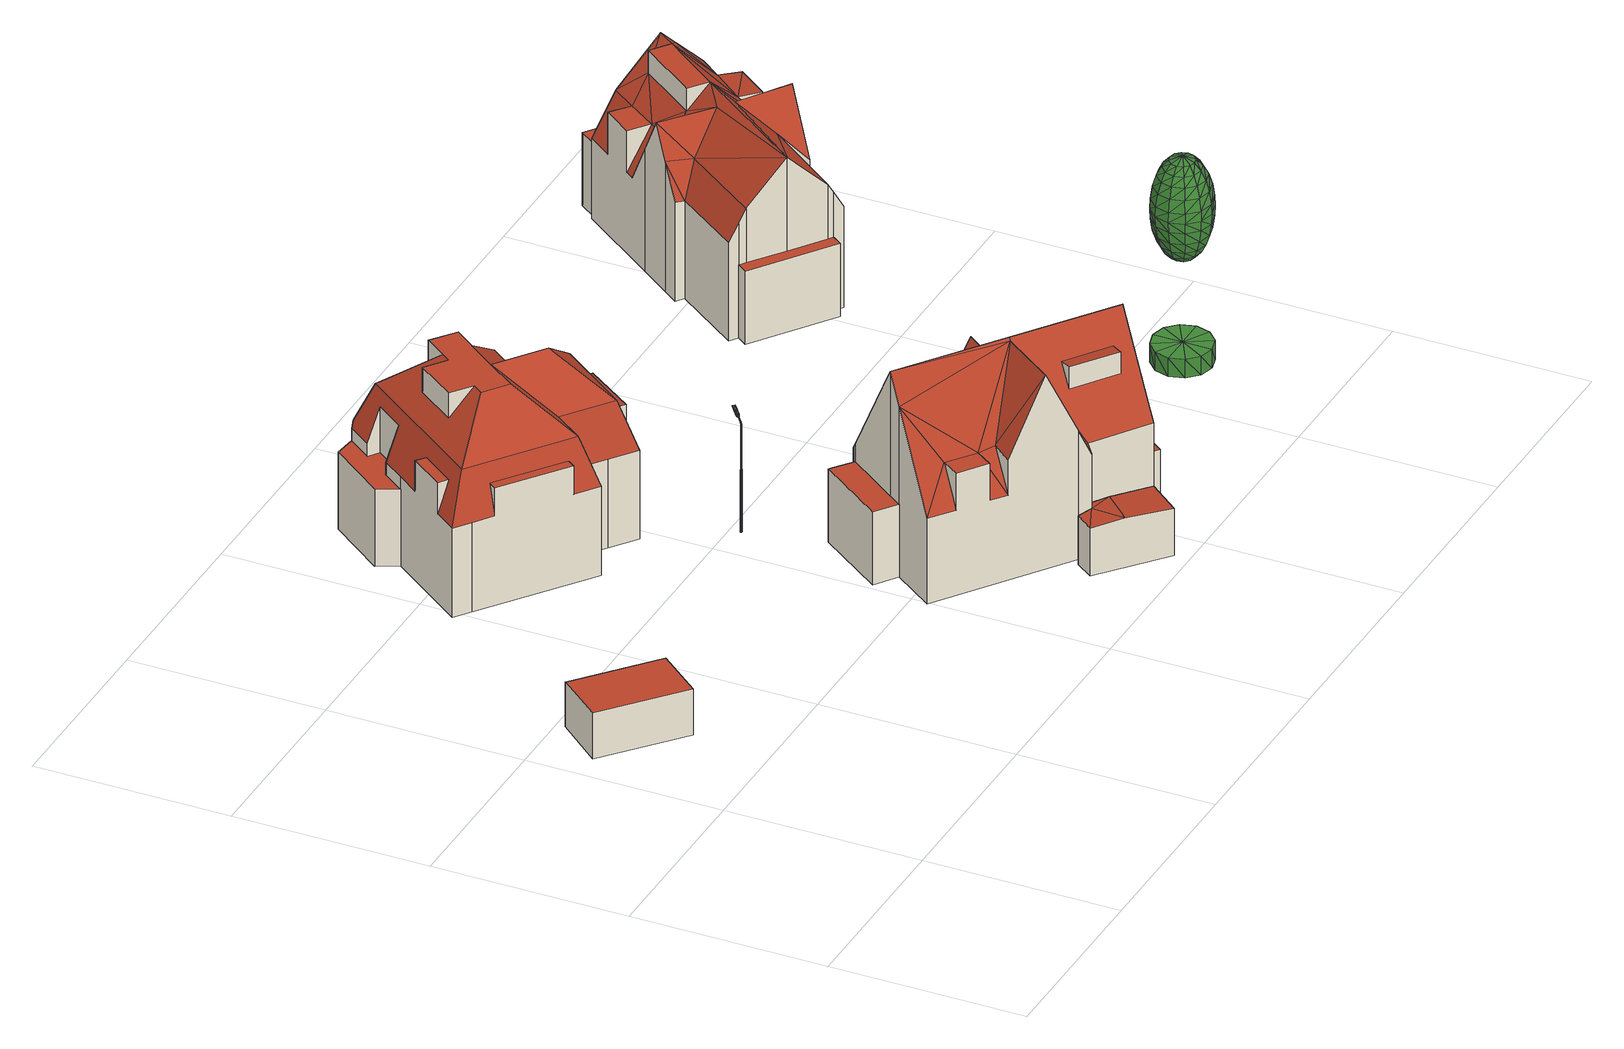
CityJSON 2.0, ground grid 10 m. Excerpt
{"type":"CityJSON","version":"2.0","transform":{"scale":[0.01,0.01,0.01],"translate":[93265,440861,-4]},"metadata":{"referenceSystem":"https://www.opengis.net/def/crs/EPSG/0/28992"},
"CityObjects":{
"building1":{"type":"Building","attributes":{"yearOfConstruction":1918,"statusOmschr":"Pand in gebruik","aantalBouwlagen":1},"address":[{"CountryName":"Nederland","LocalityName":"Rotterdam"}],"geometry":[{"type":"Solid","lod":"2","boundaries":[[[[0,1,2,3]],[[1,4,5,2]],[[6,5,4,7]],[[3,6,7,0]],[[3,2,5,6]],[[7,4,1,0]]]],"semantics":{"surfaces":[{"type":"WallSurface"},{"type":"RoofSurface"},{"type":"GroundSurface"}],"values":[[0,0,0,0,1,2]]}}]},
"building2":{"type":"Building","attributes":{"yearOfConstruction":1922,"statusOmschr":"Pand in gebruik","hoogste_bouwlaag":2,"aantalBouwlagen":3,"laagste_bouwlaag":0,"typeOmschr":"vrijstaand"},"address":[{"CountryName":"Nederland","LocalityName":"Rotterdam","ThoroughfareNumber":"3","ThoroughfareName":"Plaszicht","PostalCode":"3054AV"}],"geometry":[{"type":"Solid","lod":"2","boundaries":[[[[8,9,10]],[[11,12,13]],[[14,15,16]],[[17,18,19]],[[20,21,22]],[[23,24,25]],[[26,27,28]],[[29,30,31]],[[32,33,34]],[[35,36,37]],[[38,39,40]],[[41,42,43]],[[44,45,46,47,48,49]],[[46,50,51,47]],[[52,51,50,53]],[[54,55,56,57]],[[33,37,36,54,57,58,59,34]],[[60,59,58,61]],[[62,60,61,63]],[[64,62,63,65]],[[40,42,41,64,65,66,67,38]],[[66,68,69,67]],[[70,69,68,71]],[[19,70,71,45,44,15,14,17]],[[72,73,74,75]],[[73,76,77,74]],[[12,78,52,53,56,55,10,9,13]],[[76,52,78,77]],[[48,79,80,49]],[[75,80,79,72]],[[25,21,20,23]],[[27,31,30,28]],[[67,69,81]],[[81,69,82]],[[83,84,25]],[[83,25,24]],[[25,84,21]],[[21,84,22]],[[18,16,15,44,84,83,70,19]],[[34,59,85,86,55,54,36,35,32]],[[38,67,81,87,64,41,43,39]],[[74,77,78,12,11,8,10,55,86,84,44,49,80,75]],[[64,87,88,60,62]],[[79,48,47,51,52,76,73,72]],[[83,82,69,70]],[[13,9,8,11]],[[88,85,59,60]],[[17,14,16,18]],[[26,22,84,86,89,29,31,27]],[[82,90,91,81]],[[23,20,22,26,28,30,29,89,92,90,24]],[[83,24,90,82]],[[92,89,86,85]],[[90,92,85,88]],[[91,90,88,87]],[[32,35,37,33]],[[81,91,87]],[[39,43,42,40]],[[68,66,65,63,61,58,57,56,53,50,46,45,71]]]],"semantics":{"surfaces":[{"type":"WallSurface"},{"type":"RoofSurface"},{"type":"GroundSurface"}],"values":[[0,0,0,0,0,0,0,0,0,0,0,0,0,0,0,0,0,0,0,0,0,0,0,0,0,0,0,0,0,0,0,0,1,1,1,1,1,1,1,1,1,1,1,1,1,1,1,1,1,1,1,1,1,1,1,1,1,1,2]]}}]},
"building3":{"type":"Building","attributes":{"yearOfConstruction":1920,"statusOmschr":"Pand in gebruik","aantalBouwlagen":1},"address":[{"CountryName":"Nederland","LocalityName":"Rotterdam"}],"geometry":[{"type":"Solid","lod":"2","boundaries":[[[[93,94,95,96]],[[97,98,95,94,99]],[[100,97,99,101]],[[100,101,102,103,104]],[[102,105,106,103]],[[105,93,96,106]],[[104,103,106]],[[98,106,95]],[[106,96,95]],[[104,106,98]],[[100,104,98,97]],[[101,99,94,93,105,102]]]],"semantics":{"surfaces":[{"type":"WallSurface"},{"type":"RoofSurface"},{"type":"GroundSurface"}],"values":[[0,0,0,0,0,0,1,1,1,1,1,2]]}}]},
"building4":{"type":"Building","attributes":{"yearOfConstruction":1920,"statusOmschr":"Pand in gebruik","hoogste_bouwlaag":2,"aantalBouwlagen":3,"laagste_bouwlaag":0,"typeOmschr":"vrijstaand"},"address":[{"CountryName":"Nederland","LocalityName":"Rotterdam","ThoroughfareNumber":"2","ThoroughfareName":"Plaszicht","PostalCode":"3054AV"}],"geometry":[{"type":"Solid","lod":"2","boundaries":[[[[107,108,109]],[[110,111,112]],[[111,109,108,112]],[[110,107,109,111]],[[113,114,115]],[[116,117,118]],[[119,120,121]],[[122,123,124]],[[125,126,127]],[[128,129,130,131]],[[131,132,133,128]],[[133,132,134,135,136]],[[115,137,135,134,138,139,117,116,113]],[[140,141,142,143]],[[141,144,145,142]],[[144,146,147,145]],[[148,147,146,149]],[[126,121,120,124,123,150,151,152,153,154,127]],[[155,153,152,156]],[[157,155,156,158]],[[159,157,158,160]],[[161,162,163,164]],[[165,161,164,166]],[[166,167,168,165]],[[169,130,129,170]],[[162,171,159,160,163]],[[170,172,168,167,169]],[[172,173,174,168]],[[173,171,162,174]],[[139,138,140,143,175]],[[148,149,151,150,176]],[[143,177,178,175]],[[177,148,176,178]],[[114,118,178]],[[170,129,172]],[[173,179,180]],[[172,129,179]],[[137,115,114]],[[179,137,114]],[[179,114,178]],[[117,139,175]],[[117,175,118]],[[118,175,178]],[[179,178,180]],[[172,179,173]],[[129,133,179]],[[133,136,179]],[[128,133,129]],[[181,154,153]],[[157,153,155]],[[157,181,153]],[[122,150,123]],[[119,176,122]],[[122,176,150]],[[181,119,125]],[[126,119,121]],[[125,119,126]],[[181,176,119]],[[180,178,181]],[[181,178,176]],[[154,125,127]],[[181,125,154]],[[171,173,180,181,157,159],[112,108,107,110]],[[168,174,162,161,165]],[[135,137,179,136]],[[142,145,147,148,177,143]],[[113,116,118,114]],[[119,122,124,120]],[[169,167,166,164,163,160,158,156,152,151,149,146,144,141,140,138,134,132,131,130]]]],"semantics":{"surfaces":[{"type":"WallSurface"},{"type":"RoofSurface"},{"type":"GroundSurface"}],"values":[[0,0,0,1,0,0,0,0,0,0,0,0,0,0,0,0,0,0,0,0,0,0,0,0,0,0,0,0,0,0,0,0,0,1,1,1,1,1,1,1,1,1,1,1,1,1,1,1,1,1,1,1,1,1,1,1,1,1,1,1,1,1,1,1,1,1,1,1,2]]}}]},
"cityfurniture1":{"type":"CityFurniture","attributes":{"Lichtpunttype":"Straatverlichting","Brondatum":"12-06-2019","Buurt_nummer":"62","Masttype":"MAST 4M LPH 4M VERZ VERJ D60 A1","Lamptype":"PLL 36W KL.830 XTRA POLAR","Buurtnaam":"Hillegersberg Noord","Nummer":"3","Geplaatst_op":"01-01-2000","Wijknummer":"6","Nivo":"0","Datum_laatste_mutatie":"07-06-2019","Straatnaam":"Plaszicht","Thema":"Lichtmasten","Beheerobject":"88528/OVL-003","Armatuurtype":"76 2000 SDN 1X PLL 36W EVSA D60","Objecthoogte":"4","Klasse":"Tertiaire weg","Wijknaam":"Hillegersberg-Schiebroek"},"geometry":[{"type":"MultiSurface","lod":"2","boundaries":[[[182,183,184,185]],[[186,182,185,187]],[[188,186,187,189]],[[190,188,189,191]],[[192,190,191,193]],[[194,192,193,195]],[[196,194,195,197]],[[198,196,197,199]],[[200,198,199,201]],[[202,200,201,203]],[[204,202,203,205]],[[206,204,205,207]],[[208,206,207,209]],[[210,208,209,211]],[[212,210,211,213]],[[214,212,213,215]],[[216,214,215,217]],[[218,216,217,219]],[[220,218,219,221]],[[183,220,221,184]],[[220,183,182,186,188,190,192,194,196,198,200,202,204,206,208,210,212,214,216,218]]]}]},
"cityfurniture2":{"type":"CityFurniture","attributes":{"Lichtpunttype":"Straatverlichting","Brondatum":"12-06-2019","Buurt_nummer":"62","Masttype":"MAST 4M LPH 4M VERZ VERJ D60 A1","Lamptype":"PLL 36W KL.830 XTRA POLAR","Buurtnaam":"Hillegersberg Noord","Nummer":"3","Geplaatst_op":"01-01-2000","Wijknummer":"6","Nivo":"0","Datum_laatste_mutatie":"07-06-2019","Straatnaam":"Plaszicht","Thema":"Lichtmasten","Beheerobject":"88528/OVL-003","Armatuurtype":"76 2000 SDN 1X PLL 36W EVSA D60","Objecthoogte":"4","Klasse":"Tertiaire weg","Wijknaam":"Hillegersberg-Schiebroek"},"geometry":[{"type":"MultiSurface","lod":"2","boundaries":[[[222,223,224,225]],[[226,227,228,229]],[[230,231,232]],[[233,234,235]],[[231,230,236]],[[229,228,237]],[[234,233,238]],[[235,239,240]],[[241,242,243,244]],[[245,246,247]],[[248,249,250,251]],[[246,245,252]],[[234,253,254,235]],[[230,255,256,236]],[[257,247,249,248]],[[236,223,222]],[[258,227,226]],[[228,259,237]],[[260,225,261,262]],[[227,263,264,259]],[[256,265,266]],[[265,267,266]],[[268,260,262]],[[247,269,241]],[[242,268,262,243]],[[247,241,249]],[[265,226,229,267]],[[227,259,228]],[[263,270,264]],[[236,256,266,223]],[[253,248,254]],[[271,272,273,274]],[[255,265,256]],[[275,235,240]],[[254,248,251]],[[254,251,239]],[[231,236,273]],[[255,258,226,265]],[[235,254,239]],[[275,276,277]],[[263,238,233,270]],[[267,229,237,278]],[[272,279,273]],[[253,257,248]],[[249,241,244,250]],[[237,275,277,280]],[[259,264,275,237]],[[275,240,276]],[[281,282,283,284]],[[285,260,268]],[[264,270,275]],[[223,266,278,224]],[[279,231,273]],[[286,287,288]],[[289,290,291]],[[282,292,293,283]],[[269,294,242,241]],[[294,285,268,242]],[[295,296,297,298]],[[295,298,299]],[[232,300,230]],[[301,302,296,295]],[[291,290,299]],[[266,267,278]],[[270,233,235,275]],[[285,222,225,260]],[[290,295,299]],[[303,304,305,306]],[[307,308,272,271]],[[309,301,295]],[[310,252,245,311]],[[312,313,306,314]],[[315,316,317]],[[238,253,234]],[[299,298,263]],[[252,271,274,246]],[[300,318,255,230]],[[299,263,227]],[[319,281,320]],[[311,245,247,257]],[[316,310,317]],[[313,303,306]],[[316,321,252,310]],[[322,315,317,323]],[[246,274,269,247]],[[289,291,324]],[[318,325,255]],[[308,232,231,279]],[[297,323,238]],[[317,310,311]],[[273,236,222,285]],[[273,285,294]],[[311,257,253]],[[321,307,271,252]],[[308,279,272]],[[298,297,238,263]],[[238,311,253]],[[325,324,258,255]],[[258,299,227]],[[323,317,311,238]],[[274,273,294,269]],[[326,327,328]],[[329,330,331]],[[332,333,334]],[[319,335,282,281]],[[302,336,315,322]],[[337,338,339,340]],[[341,342,335,319]],[[337,343,344]],[[345,326,328]],[[346,347,348,349]],[[347,350,351,348]],[[352,353,303,313]],[[337,344,338]],[[354,345,355]],[[335,292,282]],[[326,329,331,327]],[[329,332,356,330]],[[352,313,312]],[[357,321,316]],[[356,334,358]],[[304,359,320,305]],[[302,322,296]],[[360,354,355]],[[343,361,362,344]],[[334,356,332]],[[293,289,324]],[[328,363,364,365]],[[366,341,319]],[[367,352,312]],[[368,365,364,335]],[[342,368,335]],[[369,366,319,359]],[[292,370,289,293]],[[336,357,316]],[[353,369,304]],[[322,323,297]],[[359,304,369]],[[371,287,286]],[[322,297,296]],[[372,371,286,373]],[[284,283,318]],[[353,304,303]],[[336,316,315]],[[335,364,292]],[[374,375,307,321]],[[363,370,292,364]],[[376,377,302,301]],[[378,232,379]],[[327,331,380,381]],[[382,376,301,309]],[[380,383,376,382]],[[370,384,289]],[[328,381,363]],[[381,380,382,384]],[[331,330,383,380]],[[330,356,358,383]],[[328,327,381]],[[383,358,377,376]],[[375,308,307]],[[363,381,384,370]],[[314,375,374]],[[283,293,325,318]],[[305,379,385]],[[375,385,232,308]],[[306,305,385,375]],[[384,382,309,289]],[[289,309,295,290]],[[293,324,325]],[[324,291,299,258]],[[385,379,232]],[[314,306,375]],[[378,284,318,300]],[[386,373,387,388]],[[387,288,357,336]],[[377,388,336,302]],[[334,372,386]],[[320,281,284,378]],[[334,386,358]],[[378,300,232]],[[359,319,320]],[[358,386,377]],[[320,378,379,305]],[[372,373,386]],[[373,286,288,387]],[[389,340,339,390]],[[386,388,377]],[[388,387,336]],[[224,278,391]],[[237,280,392,393]],[[250,244,394,395]],[[393,392,280,396,397,398]],[[224,391,261]],[[355,368,342]],[[276,240,399,400]],[[251,250,395,401]],[[277,276,400,402]],[[239,251,403,404]],[[355,345,365,368]],[[360,355,405]],[[225,224,261]],[[251,401,403]],[[240,239,404,399]],[[350,406,407,351]],[[328,365,345]],[[344,408,409]],[[410,411,352]],[[411,353,352]],[[244,243,412,394]],[[408,371,372]],[[411,413,353]],[[344,409,333]],[[243,262,414,412]],[[338,344,333,332]],[[415,416,413,417]],[[407,417,413]],[[416,369,413]],[[413,369,353]],[[408,410,371]],[[344,362,408]],[[349,348,411,410]],[[362,410,408]],[[416,405,366,369]],[[415,405,416]],[[406,417,407]],[[405,341,366]],[[405,355,342,341]],[[348,351,411]],[[312,314,288,287]],[[338,332,339]],[[415,360,405]],[[418,389,390,419]],[[351,407,413,411]],[[339,332,329]],[[346,349,362,361]],[[349,410,362]],[[420,421,354,360]],[[422,420,360]],[[354,419,345]],[[409,408,372]],[[390,329,326]],[[423,422,360,415]],[[410,352,367]],[[314,374,357,288]],[[419,390,326]],[[390,339,329]],[[421,418,419,354]],[[374,321,357]],[[406,423,415,417]],[[419,326,345]],[[333,409,372,334]],[[346,361,424,425]],[[396,402,400,399,404,403,401,395,394,412,414,426,427,398,397]],[[391,428,398,427]],[[410,367,371]],[[428,393,398]],[[429,430,337,340]],[[367,312,287,371]],[[431,350,347,432]],[[198,433,429,200]],[[433,429,340,389]],[[212,425,434]],[[422,423,435,436]],[[432,347,346,425]],[[430,437,343,337]],[[438,439,440,441]],[[424,361,343,437]],[[433,389,418,442]],[[194,442,433,196]],[[406,350,431,443]],[[437,430,429,433,442,440,439,436,435,443,431,432,425,424]],[[441,440,192]],[[423,406,443,435]],[[442,418,421,440]],[[440,421,420,439]],[[420,422,436,439]],[[444,192,440,442]],[[183,443,435,445,446]],[[447,430,204]],[[434,425,432,214]],[[445,435,448]],[[449,436,439,438]],[[196,433,198]],[[450,431,443,451]],[[451,443,183]],[[204,430,437,452]],[[206,437,424,208]],[[448,435,436,449]],[[452,437,206]],[[200,429,453]],[[212,454,455,424,425]],[[214,432,431,450]],[[208,424,455]],[[447,456,453,429,430]],[[444,442,194]],[[280,277,402,396]],[[278,237,393]],[[262,261,426,414]],[[278,393,428]],[[261,391,427,426]],[[278,428,391]],[[457,458,459,460]],[[461,462,463,464]],[[465,466,467]],[[468,469,470]],[[471,472,473]],[[474,475,476]],[[460,459,458]],[[477,461,464,478]],[[477,479,480]],[[481,482,483,484]],[[485,467,486,487,488,489,490,491]],[[492,487,489,493,458,476,494,486]],[[486,487,492]],[[475,468,495,479,477]],[[480,496,497,498,490,489,488,487,486,465,462,461,477]],[[490,493,489]],[[468,495,475]],[[475,499,500]],[[468,471,458,457]],[[496,501,497]],[[474,502,503]],[[504,474,503,505,471,473,506]],[[507,475,468]],[[508,471,505]],[[462,465,463]],[[488,489,487]],[[457,460,468]],[[498,501,491]],[[491,509,510,501]],[[486,492,486,465]],[[457,468,475,476,458]],[[475,474,504,506,473,471,468]],[[483,488,489,484]],[[491,498,490]],[[511,475,499]],[[510,496,480]],[[475,500,468]],[[469,468,475]],[[461,466,462]],[[501,496,510]],[[472,470,469,511,499,500]],[[501,498,497]],[[475,474,499]],[[468,472,471]],[[512,461,477]],[[499,474,504]],[[513,467,466,512]],[[469,475,511]],[[472,468,500]],[[466,461,512]],[[467,465,486]],[[503,505,508,489,488,487,502]],[[468,470,472]],[[478,464,463,465,486,494,475,507,475,477]],[[471,473,506,504,474,476,458]],[[458,476,458,459]],[[513,509,491,485,467]],[[475,494,476]],[[490,498,493]],[[509,513,512,477,480,510]],[[472,500,499,504,506,473]],[[466,465,462]],[[460,458,493,498,497,496,480,479,495,468,495,468]],[[514,515,516,517]],[[517,487,489,516]],[[518,519,517,516]],[[520,503,521,488,487,517,519]],[[522,515,514,482]],[[508,505,523,518,516,489,524]],[[520,523,505,503]],[[516,515,522,525,489]],[[519,518,523,520]],[[488,483,482,514,517,487]]]}]},
"tree1":{"type":"SolitaryVegetationObject","attributes":{"Geslacht":"Prunus","Brondatum":"13-06-2019","Aanlegjaar":"2007","Beheerobjectomschrijving":"12308.bm4","Ontwikkeling":"Blijvende Kroon","Boomsortiment":"Prunus 'Umineko'","Boomstatus":"Niet van toepassing","Stamdiameter":"15","tree_part":"wortel","Takvrije_zone":"tot 4,50 meter Bereikt","Thema":"Bomen","Kroondiameter":"3","Boomhoogte":"9-12 m.","Straat":"Plaszicht","Wijk":"Hillegersberg Noord","Laatste_mutatie":"17-05-2019","Boomsortiment_nederlands":"Sierkers","Buurt":"Hillegersberg Noord - 40","Hoogte":"-1.9484062"},"geometry":[{"type":"CompositeSurface","lod":"2","boundaries":[[[526,527,528]],[[526,529,530]],[[531,530,532]],[[527,533,528]],[[534,531,532]],[[533,535,528]],[[536,534,532]],[[535,537,528]],[[538,536,532]],[[537,539,528]],[[540,538,532]],[[539,541,528]],[[542,540,532]],[[541,543,528]],[[544,542,532]],[[543,545,528]],[[546,544,532]],[[545,547,528]],[[548,546,532]],[[547,549,528]],[[550,548,532]],[[549,551,528]],[[530,529,532]],[[529,550,532]],[[551,526,528]],[[526,551,529]],[[551,550,529]],[[551,549,550]],[[549,548,550]],[[549,547,548]],[[547,546,548]],[[547,545,546]],[[545,544,546]],[[545,543,544]],[[543,542,544]],[[543,541,542]],[[541,540,542]],[[541,539,540]],[[539,538,540]],[[539,537,538]],[[537,536,538]],[[537,535,536]],[[535,534,536]],[[535,533,534]],[[533,531,534]],[[533,527,531]],[[527,530,531]],[[527,526,530]]]}]},
"tree2":{"type":"SolitaryVegetationObject","attributes":{"Geslacht":"Prunus","Brondatum":"13-06-2019","Aanlegjaar":"2007","Beheerobjectomschrijving":"12308.bm4","Ontwikkeling":"Blijvende Kroon","Boomsortiment":"Prunus 'Umineko'","Boomstatus":"Niet van toepassing","Stamdiameter":"15","tree_part":"kruin","Takvrije_zone":"tot 4,50 meter Bereikt","Kroondiameter":"3","Thema":"Bomen","Boomhoogte":"9-12 m.","Straat":"Plaszicht","Wijk":"Hillegersberg Noord","Laatste_mutatie":"17-05-2019","Boomsortiment_nederlands":"Sierkers","Buurt":"Hillegersberg Noord - 40","Hoogte":"-1.9484062"},"geometry":[{"type":"CompositeSurface","lod":"2","boundaries":[[[552,553,554]],[[552,555,556]],[[555,557,558]],[[554,559,560]],[[561,557,562]],[[563,564,562]],[[565,566,559]],[[564,567,568]],[[567,569,570]],[[569,571,572]],[[571,573,574]],[[575,576,573]],[[553,559,554]],[[575,577,576]],[[578,553,552]],[[577,579,576]],[[579,580,581]],[[581,580,582]],[[582,583,584]],[[583,585,586]],[[585,587,586]],[[588,589,587]],[[562,564,590]],[[588,591,589]],[[564,568,590]],[[590,568,592]],[[568,567,593]],[[591,594,589]],[[595,594,596]],[[596,597,598]],[[598,597,599]],[[599,600,601]],[[600,602,603]],[[602,604,605]],[[604,606,605]],[[605,606,607]],[[607,608,609]],[[609,608,610]],[[610,611,612]],[[611,613,614]],[[613,615,614]],[[615,616,617]],[[617,618,619]],[[619,618,620]],[[620,621,622]],[[622,621,623]],[[624,625,623]],[[626,627,624]],[[626,628,629]],[[628,630,629]],[[629,630,631]],[[632,633,631]],[[634,633,632]],[[635,636,612]],[[637,638,634]],[[639,640,636]],[[641,642,637]],[[643,644,640]],[[645,646,641]],[[647,648,644]],[[645,649,650]],[[651,652,649]],[[653,648,647]],[[654,655,651]],[[656,653,657]],[[655,654,658]],[[659,656,660]],[[661,662,658]],[[663,659,664]],[[665,666,661]],[[667,663,668]],[[666,665,669]],[[670,667,671]],[[672,673,669]],[[674,670,675]],[[676,677,672]],[[678,674,679]],[[677,676,680]],[[681,678,682]],[[683,684,680]],[[641,646,642]],[[637,642,638]],[[634,638,633]],[[638,685,633]],[[685,686,687]],[[686,688,689]],[[633,685,687]],[[633,687,631]],[[631,687,629]],[[687,686,689]],[[687,689,629]],[[629,689,626]],[[689,627,626]],[[689,688,627]],[[688,690,627]],[[627,625,624]],[[627,690,625]],[[690,691,625]],[[691,692,693]],[[692,694,695]],[[694,696,697]],[[697,696,698]],[[699,698,700]],[[700,701,699]],[[697,698,699]],[[702,697,699]],[[695,694,697]],[[695,697,702]],[[625,691,693]],[[625,693,623]],[[623,693,622]],[[693,692,695]],[[693,695,622]],[[622,695,702]],[[702,620,622]],[[619,620,702]],[[699,619,702]],[[701,619,699]],[[701,617,619]],[[615,617,701]],[[614,615,701]],[[614,701,700]],[[612,611,635]],[[611,614,635]],[[635,614,700]],[[639,636,635]],[[700,639,635]],[[698,639,700]],[[643,640,639]],[[698,643,639]],[[696,643,698]],[[647,644,643]],[[696,647,643]],[[657,653,647]],[[657,647,696]],[[694,657,696]],[[660,656,657]],[[660,657,694]],[[692,660,694]],[[664,659,660]],[[664,660,692]],[[691,664,692]],[[668,663,664]],[[668,664,691]],[[690,668,691]],[[671,667,668]],[[671,668,690]],[[688,671,690]],[[675,670,671]],[[675,671,688]],[[686,675,688]],[[679,674,675]],[[679,675,686]],[[685,679,686]],[[682,678,679]],[[682,679,685]],[[638,682,685]],[[642,682,638]],[[642,681,682]],[[646,681,642]],[[683,703,684]],[[649,652,704]],[[680,684,705]],[[705,677,680]],[[672,677,673]],[[673,706,707]],[[669,673,707]],[[707,666,669]],[[661,666,662]],[[707,662,666]],[[706,662,707]],[[658,662,706]],[[706,655,658]],[[655,706,673]],[[677,655,673]],[[651,655,652]],[[652,655,677]],[[705,652,677]],[[704,652,705]],[[684,704,705]],[[703,704,684]],[[704,703,649]],[[703,650,649]],[[650,703,683]],[[645,650,646]],[[646,650,683]],[[646,683,681]],[[681,683,680]],[[681,680,678]],[[678,680,676]],[[678,676,674]],[[674,676,672]],[[674,672,670]],[[670,672,669]],[[670,669,667]],[[667,669,665]],[[667,665,663]],[[663,665,661]],[[663,661,659]],[[659,661,658]],[[659,658,656]],[[656,658,654]],[[656,654,653]],[[653,654,651]],[[653,651,648]],[[648,651,649]],[[648,649,645]],[[648,645,644]],[[644,645,641]],[[644,641,640]],[[640,641,637]],[[640,637,636]],[[636,637,634]],[[636,634,612]],[[612,634,632]],[[632,610,612]],[[609,610,632]],[[631,609,632]],[[630,609,631]],[[630,607,609]],[[605,607,630]],[[628,605,630]],[[602,605,628]],[[603,602,628]],[[603,628,626]],[[624,603,626]],[[601,600,603]],[[601,603,624]],[[623,601,624]],[[621,601,623]],[[621,599,601]],[[598,599,621]],[[620,598,621]],[[618,598,620]],[[618,596,598]],[[595,596,618]],[[617,595,618]],[[616,595,617]],[[589,594,595]],[[616,589,595]],[[587,589,616]],[[586,587,616]],[[586,616,615]],[[613,586,615]],[[583,586,613]],[[584,583,613]],[[584,613,611]],[[610,584,611]],[[608,584,610]],[[608,582,584]],[[581,582,608]],[[607,581,608]],[[606,581,607]],[[606,579,581]],[[576,579,606]],[[604,576,606]],[[573,576,604]],[[574,573,604]],[[574,604,602]],[[600,574,602]],[[572,571,574]],[[572,574,600]],[[599,572,600]],[[597,572,599]],[[597,569,572]],[[570,569,597]],[[596,570,597]],[[594,570,596]],[[593,567,570]],[[593,570,594]],[[591,593,594]],[[593,591,568]],[[591,592,568]],[[592,591,590]],[[590,591,588]],[[590,588,562]],[[562,588,561]],[[561,588,587]],[[561,587,585]],[[557,561,585]],[[557,585,558]],[[558,585,583]],[[582,558,583]],[[580,558,582]],[[555,558,580]],[[556,555,580]],[[556,580,579]],[[577,556,579]],[[556,577,552]],[[577,578,552]],[[578,577,553]],[[553,577,575]],[[553,575,559]],[[559,575,565]],[[565,575,573]],[[565,573,571]],[[566,565,571]],[[566,571,569]],[[567,566,569]],[[564,566,567]],[[563,566,564]],[[566,563,559]],[[559,563,560]],[[560,563,562]],[[557,560,562]],[[560,557,554]],[[554,557,555]],[[554,555,552]]]}]},
"building5":{"type":"Building","attributes":{"yearOfConstruction":1922,"statusOmschr":"Pand in gebruik","hoogste_bouwlaag":2,"aantalBouwlagen":4,"laagste_bouwlaag":1,"typeOmschr":"vrijstaand"},"address":[{"CountryName":"Nederland","LocalityName":"Rotterdam","ThoroughfareNumber":"6","ThoroughfareName":"Plaszicht","PostalCode":"3054AV"}],"geometry":[{"type":"Solid","lod":"2","boundaries":[[[[708,709,710,711,712,713,714,715,716,717,718]],[[712,719,713]],[[708,720,709]],[[721,722,723]],[[718,717,724]],[[725,726,727]],[[728,729,730]],[[731,732,733]],[[734,735,736,737]],[[737,738,739,734]],[[738,740,741,739]],[[723,722,742,743,744,745,746,733,732]],[[745,744,747,748,749]],[[747,750,751,748]],[[752,751,750,753]],[[753,754,755,752]],[[756,757,758,759]],[[760,758,757,761]],[[762,760,761,763]],[[764,765,766,767]],[[713,764,767,714]],[[759,768,755,754,756]],[[765,769,762,763,766]],[[770,771,772,773]],[[774,768,759,775]],[[769,770,773,762]],[[771,774,775,772]],[[716,715,736,735,776,777]],[[741,740,743,742,778]],[[735,779,780,776]],[[781,741,778,782]],[[779,781,782,780]],[[729,727,726,730]],[[720,725,783]],[[719,784,771]],[[777,776,724]],[[725,771,784]],[[724,776,728]],[[776,780,728]],[[724,728,720]],[[720,728,725]],[[783,725,784]],[[719,771,770]],[[785,748,752]],[[748,751,752]],[[785,749,748]],[[786,749,785]],[[718,724,720]],[[718,720,708]],[[729,782,721]],[[725,727,786]],[[729,721,731]],[[780,729,728]],[[780,782,729]],[[729,731,727]],[[727,731,787]],[[727,787,786]],[[725,786,771]],[[786,785,771]],[[785,774,771]],[[785,752,755,768,774]],[[713,719,770,769,765,764]],[[773,772,775,759,758,760,762]],[[787,746,745,749,786]],[[709,720,783,710]],[[782,778,742,722,721]],[[735,734,739,741,781,779]],[[711,784,719,712]],[[723,732,731,721]],[[710,783,784,711]],[[716,777,724,717]],[[730,726,725,728]],[[733,746,787,731]],[[736,715,714,767,766,763,761,757,756,754,753,750,747,744,743,740,738,737]]]],"semantics":{"surfaces":[{"type":"WallSurface"},{"type":"RoofSurface"},{"type":"GroundSurface"}],"values":[[0,0,0,0,0,0,0,0,0,0,0,0,0,0,0,0,0,0,0,0,0,0,0,0,0,0,0,0,0,0,0,0,0,1,1,1,1,1,1,1,1,1,1,1,1,1,1,1,1,1,1,1,1,1,1,1,1,1,1,1,1,1,1,1,1,1,1,1,1,1,1,1,1,2]]}}]}
},
"vertices":[
[618,1582,140],[237,1907,140],[237,1907,377],[618,1582,378],[39,1675,140],[39,1675,387],[419,1350,388],[419,1350,140],
[949,2828,812],[901,2863,812],[901,2863,647],[1078,3002,812],[1030,3038,647],[1030,3038,812],[1586,3396,857],[1586,3396,678],[1551,3349,858],[1843,3208,851],[1809,3161,851],[1843,3208,671],[1548,3216,1116],[1548,3216,986],[1466,3105,1116],[1672,3123,1116],[1594,3018,1116],[1672,3123,986],[1434,3062,1116],[1328,3141,982],[1328,3141,1116],[1285,2861,1116],[1179,2939,1116],[1179,2939,982],[1346,2414,798],[1317,2375,798],[1317,2375,646],[1020,2656,801],[991,2617,649],[991,2617,801],[2070,2636,620],[2026,2670,799],[2070,2636,799],[1867,2371,637],[1867,2371,816],[1823,2404,816],[1408,3526,683],[1408,3526,169],[1278,3540,169],[1278,3540,581],[1393,3528,581],[1393,3528,647],[1060,3255,169],[1060,3255,581],[1112,3148,581],[1112,3148,169],[896,2688,648],[815,2747,647],[815,2747,169],[896,2688,169],[1431,2290,169],[1431,2290,645],[1545,2444,645],[1545,2444,169],[1654,2363,645],[1654,2363,169],[1786,2265,644],[1786,2265,169],[2151,2742,169],[2151,2742,614],[1913,2920,169],[1913,2920,667],[2027,3074,667],[2027,3074,169],[1356,3367,581],[1249,3223,581],[1249,3223,827],[1356,3367,827],[1196,3262,581],[1196,3262,647],[1112,3148,647],[1303,3406,581],[1303,3406,647],[2039,2736,894],[1808,2907,894],[1921,3060,894],[1429,3425,894],[1416,2400,894],[934,2757,894],[1769,2372,894],[1527,2551,894],[1247,2810,1116],[1484,2870,1116],[1724,2692,1116],[1371,2718,1116],
[2448,372,164],[2384,282,164],[2384,282,418],[2448,372,429],[2704,12,418],[2516,170,431],[2704,12,164],[2817,169,431],[2817,169,164],[2539,368,164],[2539,368,442],[2629,304,446],[2516,337,164],[2516,337,438],
[2642,547,1099],[2602,492,988],[2602,492,1105],[2858,390,1100],[2818,335,1107],[2818,335,990],[2488,1204,847],[2418,1108,847],[2488,1204,643],[2343,1308,848],[2343,1308,645],[2274,1213,848],[2140,731,843],[2075,641,846],[2075,641,648],[1999,834,844],[1933,743,649],[1933,743,846],[2225,685,848],[2152,585,647],[2152,585,835],[2859,937,743],[2830,896,733],[2830,896,191],[2859,937,191],[2786,989,191],[2786,989,902],[2635,1098,191],[2635,1098,885],[2715,1041,1058],[2523,1179,642],[2221,1396,191],[2221,1396,647],[2211,1382,191],[2117,1451,191],[2117,1451,583],[2211,1382,581],[2097,1465,191],[2097,1465,584],[1853,1125,191],[1853,1125,584],[1964,1045,581],[1964,1045,191],[1811,831,650],[1811,831,191],[2448,372,191],[2448,372,884],[2311,471,1231],[2516,337,729],[2516,337,191],[2539,368,765],[2539,368,191],[2817,169,771],[2817,169,191],[2898,173,580],[2846,210,580],[2846,210,191],[2898,173,191],[3188,577,580],[3188,577,191],[3139,612,191],[3139,612,580],[3168,652,191],[3168,652,721],[2846,210,852],[3139,612,806],[2989,406,1246],[2989,406,580],[2211,1382,676],[1964,1045,1104],[2014,1113,581],[2014,1113,1250],[2576,846,1052],[2515,752,1246],[2509,745,1230],
[2185,1948,198],[2187,1949,198],[2187,1949,65],[2185,1948,65],[2184,1946,198],[2184,1946,65],[2184,1945,198],[2184,1945,65],[2184,1944,198],[2184,1944,65],[2185,1942,198],[2185,1942,65],[2187,1941,198],[2187,1941,65],[2188,1940,198],[2188,1940,65],[2189,1940,198],[2189,1940,65],[2190,1940,198],[2190,1940,65],[2191,1941,198],[2191,1941,65],[2193,1942,198],[2193,1942,65],[2194,1944,198],[2194,1944,65],[2194,1945,198],[2194,1945,65],[2194,1946,198],[2194,1946,65],[2193,1948,198],[2193,1948,65],[2191,1949,198],[2191,1949,65],[2190,1950,198],[2190,1950,65],[2189,1950,198],[2189,1950,65],[2188,1950,198],[2188,1950,65],
[2197,1954,644],[2197,1953,645],[2198,1955,646],[2198,1955,645],[2195,1950,646],[2196,1950,646],[2197,1951,647],[2197,1952,647],[2194,1951,643],[2194,1951,642],[2193,1950,641],[2199,1950,645],[2199,1951,645],[2201,1952,646],[2195,1952,644],[2199,1953,648],[2198,1949,644],[2202,1953,646],[2202,1953,647],[2200,1954,644],[2199,1954,644],[2201,1956,645],[2201,1955,644],[2198,1951,642],[2197,1951,642],[2199,1952,643],[2201,1953,644],[2200,1953,644],[2202,1955,644],[2202,1954,645],[2196,1950,641],[2199,1951,644],[2201,1952,645],[2194,1950,644],[2195,1952,645],[2199,1952,644],[2194,1949,644],[2198,1951,647],[2199,1955,645],[2200,1956,646],[2200,1956,645],[2197,1949,645],[2198,1951,646],[2195,1951,645],[2197,1953,646],[2197,1952,646],[2199,1955,644],[2198,1953,643],[2199,1950,646],[2196,1951,641],[2195,1951,641],[2196,1952,643],[2197,1952,642],[2200,1952,647],[2202,1953,648],[2202,1954,648],[2198,1954,647],[2195,1951,642],[2201,1954,648],[2190,1947,638],[2190,1947,639],[2191,1948,641],[2191,1948,640],[2197,1953,644],[2193,1946,635],[2193,1947,635],[2193,1947,637],[2192,1946,641],[2194,1947,643],[2193,1947,643],[2190,1946,639],[2191,1947,641],[2198,1953,644],[2194,1947,642],[2195,1947,642],[2196,1948,643],[2196,1948,644],[2195,1948,644],[2192,1950,642],[2193,1946,640],[2194,1946,640],[2191,1948,636],[2190,1948,636],[2191,1948,638],[2192,1948,637],[2195,1950,640],[2194,1950,640],[2193,1946,641],[2197,1949,641],[2198,1950,643],[2192,1947,635],[2191,1948,635],[2193,1948,637],[2195,1948,641],[2195,1948,640],[2197,1949,642],[2192,1949,642],[2189,1947,636],[2190,1948,638],[2195,1949,640],[2195,1947,641],[2197,1948,642],[2193,1948,643],[2192,1948,643],[2189,1943,632],[2190,1944,635],[2189,1944,635],[2190,1943,632],[2191,1943,634],[2190,1943,635],[2191,1943,632],[2191,1944,632],[2192,1944,634],[2189,1946,637],[2194,1947,639],[2191,1943,628],[2191,1943,630],[2190,1943,630],[2190,1943,628],[2188,1946,634],[2188,1946,635],[2191,1944,628],[2191,1944,630],[2188,1944,632],[2191,1946,628],[2190,1946,628],[2190,1946,630],[2191,1946,630],[2190,1947,628],[2190,1947,630],[2191,1947,634],[2190,1947,634],[2188,1944,630],[2188,1945,632],[2191,1944,634],[2194,1948,639],[2192,1944,636],[2190,1947,636],[2188,1945,630],[2191,1945,628],[2191,1945,630],[2190,1945,637],[2189,1945,637],[2189,1945,635],[2189,1946,634],[2192,1947,633],[2188,1945,635],[2189,1947,634],[2191,1946,639],[2192,1946,634],[2192,1945,634],[2193,1946,636],[2194,1948,638],[2193,1949,639],[2192,1945,638],[2193,1945,638],[2191,1949,640],[2192,1949,640],[2191,1944,637],[2190,1944,637],[2192,1945,639],[2191,1944,636],[2191,1945,639],[2192,1949,639],[2193,1945,636],[2193,1946,637],[2193,1946,638],[2189,1943,628],[2189,1943,630],[2200,1956,647],[2201,1955,648],[2200,1955,648],[2246,1994,655],[2247,1993,655],[2246,1993,659],[2246,1994,659],[2245,1994,659],[2247,1992,658],[2247,1992,659],[2247,1993,656],[2247,1993,659],[2247,1992,656],[2247,1992,657],[2188,1946,632],[2189,1946,628],[2189,1947,630],[2192,1945,632],[2192,1944,632],[2191,1946,632],[2190,1947,632],[2246,1995,656],[2189,1947,632],[2245,1995,656],[2188,1946,630],[2189,1946,632],[2189,1946,630],[2188,1943,628],[2188,1943,630],[2187,1945,628],[2188,1944,628],[2188,1945,628],[2188,1946,628],[2191,1945,601],[2191,1946,601],[2245,1995,657],[2245,1995,658],[2200,1956,648],[2190,1943,601],[2191,1943,601],[2190,1947,601],[2190,1946,601],[2189,1943,601],[2192,1948,198],[2188,1946,601],[2188,1945,601],[2191,1944,601],[2185,1945,198],[2187,1945,601],[2188,1944,601],[2185,1944,198],[2188,1943,601],[2189,1946,601],[2186,1941,198],[2186,1948,198],[2187,1948,198],[2193,1941,198],[2185,1947,198],[2185,1946,198],[2190,1949,198],[2189,1949,198],[2194,1943,198],[2191,1940,198],[2193,1947,198],[2194,1947,198],[2192,1941,198],[2247,1985,655],[2244,1982,654],[2245,1982,654],[2248,1985,655],[2281,2033,663],[2260,2015,659],[2259,2015,659],[2281,2034,663],[2238,1996,654],[2263,2013,650],[2241,1994,645],[2292,2024,665],[2241,1989,663],[2243,1988,662],[2245,1983,659],[2243,1986,661],[2243,1986,659],[2236,1994,659],[2283,2035,665],[2235,1993,654],[2283,2035,664],[2282,2035,664],[2293,2024,664],[2292,2024,664],[2243,1985,650],[2237,1992,650],[2237,1992,651],[2243,1984,651],[2243,1991,645],[2235,1994,653],[2236,1992,653],[2237,1992,653],[2243,1984,653],[2245,1983,653],[2246,1988,645],[2235,1993,653],[2245,1982,653],[2234,1994,654],[2293,2024,665],[2291,2022,663],[2269,2004,659],[2248,1985,654],[2239,1992,661],[2241,1989,661],[2267,2007,650],[2236,1992,655],[2236,1992,658],[2238,1992,659],[2243,1984,658],[2241,1989,659],[2282,2035,665],[2243,1984,655],[2288,2026,654],[2289,2026,655],[2240,1991,662],[2284,2031,655],[2284,2031,654],[2228,1985,649],[2235,1977,649],[2235,1977,651],[2228,1985,651],[2235,1976,651],[2228,1984,651],[2227,1984,657],[2237,1992,655],[2244,1985,650],[2234,1976,657],[2244,1984,653],[2243,1985,651],
[4385,600,205],[4440,655,205],[4310,730,205],[4385,600,105],[4440,655,105],[4460,730,105],[4310,730,105],[4460,730,205],[4440,805,105],[4440,805,205],[4385,860,105],[4385,860,205],[4310,880,105],[4310,880,205],[4235,860,105],[4235,860,205],[4180,805,105],[4180,805,205],[4160,730,105],[4160,730,205],[4180,655,105],[4180,655,205],[4235,600,105],[4235,600,205],[4310,580,105],[4310,580,205],
[4313,732,655],[4313,728,655],[4312,733,655],[4342,785,676],[4365,761,676],[4310,793,676],[4358,813,711],[4312,727,655],[4310,733,655],[4279,785,676],[4309,733,655],[4310,727,655],[4309,727,655],[4342,675,676],[4310,667,676],[4279,675,676],[4307,728,655],[4262,647,711],[4227,682,711],[4310,635,711],[4251,628,755],[4358,647,711],[4310,612,755],[4365,698,676],[4393,682,711],[4373,730,676],[4313,730,655],[4405,730,711],[4393,778,711],[4428,730,755],[4412,789,755],[4369,832,755],[4429,799,813],[4310,826,711],[4310,848,755],[4262,813,711],[4255,761,676],[4227,778,711],[4307,732,655],[4247,730,676],[4307,730,655],[4255,698,676],[4214,730,711],[4208,789,755],[4192,730,755],[4208,671,755],[4173,730,813],[4191,661,813],[4241,611,813],[4182,656,877],[4310,593,813],[4236,602,877],[4369,628,755],[4379,611,813],[4412,671,755],[4429,661,813],[4447,730,813],[4438,656,877],[4458,730,877],[4438,804,877],[4460,730,930],[4379,849,813],[4384,858,877],[4310,867,813],[4251,832,755],[4241,849,813],[4191,799,813],[4236,858,877],[4182,804,877],[4162,730,877],[4180,805,930],[4160,730,930],[4180,655,930],[4182,656,983],[4235,600,930],[4236,602,983],[4310,582,877],[4310,580,930],[4384,602,877],[4385,600,930],[4440,655,930],[4438,656,983],[4458,730,983],[4440,805,930],[4438,804,983],[4429,798,1047],[4447,730,1047],[4384,858,983],[4378,849,1047],[4369,833,1105],[4413,789,1105],[4310,867,1047],[4310,848,1105],[4310,824,1149],[4357,812,1149],[4251,833,1105],[4263,812,1149],[4279,784,1184],[4310,792,1184],[4256,761,1184],[4308,731,1205],[4228,777,1149],[4248,730,1184],[4307,730,1205],[4215,730,1149],[4207,789,1105],[4256,699,1184],[4228,683,1149],[4192,730,1105],[4279,676,1184],[4309,728,1205],[4263,648,1149],[4207,671,1105],[4310,668,1184],[4310,727,1205],[4310,635,1149],[4251,627,1105],[4341,676,1184],[4357,648,1149],[4310,611,1105],[4364,699,1184],[4312,729,1205],[4392,683,1149],[4369,627,1105],[4372,730,1184],[4313,730,1205],[4405,730,1149],[4413,671,1105],[4364,761,1184],[4392,777,1149],[4429,730,1105],[4341,784,1184],[4311,732,1205],[4429,662,1047],[4378,611,1047],[4384,602,983],[4310,593,1047],[4310,582,983],[4242,611,1047],[4191,662,1047],[4173,730,1047],[4162,730,983],[4191,798,1047],[4182,804,983],[4242,849,1047],[4236,858,983],[4310,878,983],[4310,880,930],[4385,860,930],[4310,878,877],[4235,860,930],[4310,733,1205],[4309,732,1205],[4312,731,1205],[4308,729,1205],[4311,728,1205],
[4497,2928,849],[4497,2928,656],[4458,2875,658],[4329,2701,1051],[4227,2564,736],[4227,2564,648],[4227,2564,192],[4698,3200,192],[4698,3200,656],[4615,3088,658],[4615,3088,849],[4168,2702,874],[4393,3005,862],[4141,3418,846],[4041,3493,623],[4041,3493,850],[4511,3164,871],[4138,3023,1083],[4041,3095,1084],[4041,3095,963],[4359,3322,1083],[4261,3394,962],[4261,3394,1082],[4037,3270,849],[3933,3346,850],[3933,3346,626],[4551,3454,585],[4481,3360,582],[4481,3360,192],[4551,3454,192],[4216,3703,192],[4216,3703,585],[4146,3609,192],[4146,3609,582],[4133,3618,621],[4133,3618,192],[3832,3209,192],[3832,3209,841],[3901,3304,627],[3712,3047,192],[3712,3047,891],[3764,3117,1050],[3657,2972,192],[3657,2972,723],[3696,2943,715],[3696,2943,192],[3454,2607,192],[3454,2607,718],[3495,2577,192],[3460,2527,192],[3460,2527,585],[3495,2577,585],[3861,2238,585],[3861,2238,192],[3896,2287,585],[3896,2287,192],[4188,2594,734],[3938,2257,734],[3938,2257,192],[4188,2594,192],[3495,2577,805],[3896,2287,824],[3871,2305,878],[3699,2429,1087],[3699,2429,585],[3871,2305,585],[3529,2553,875],[3529,2553,585],[4481,3360,1010],[4595,3276,870],[4146,3609,648],[4421,3405,582],[4421,3405,1084],[4234,3544,582],[4234,3544,844],[4283,2856,872],[4090,2876,1043],[3820,2953,870],[4012,2931,1044],[3930,3125,852]
]}
